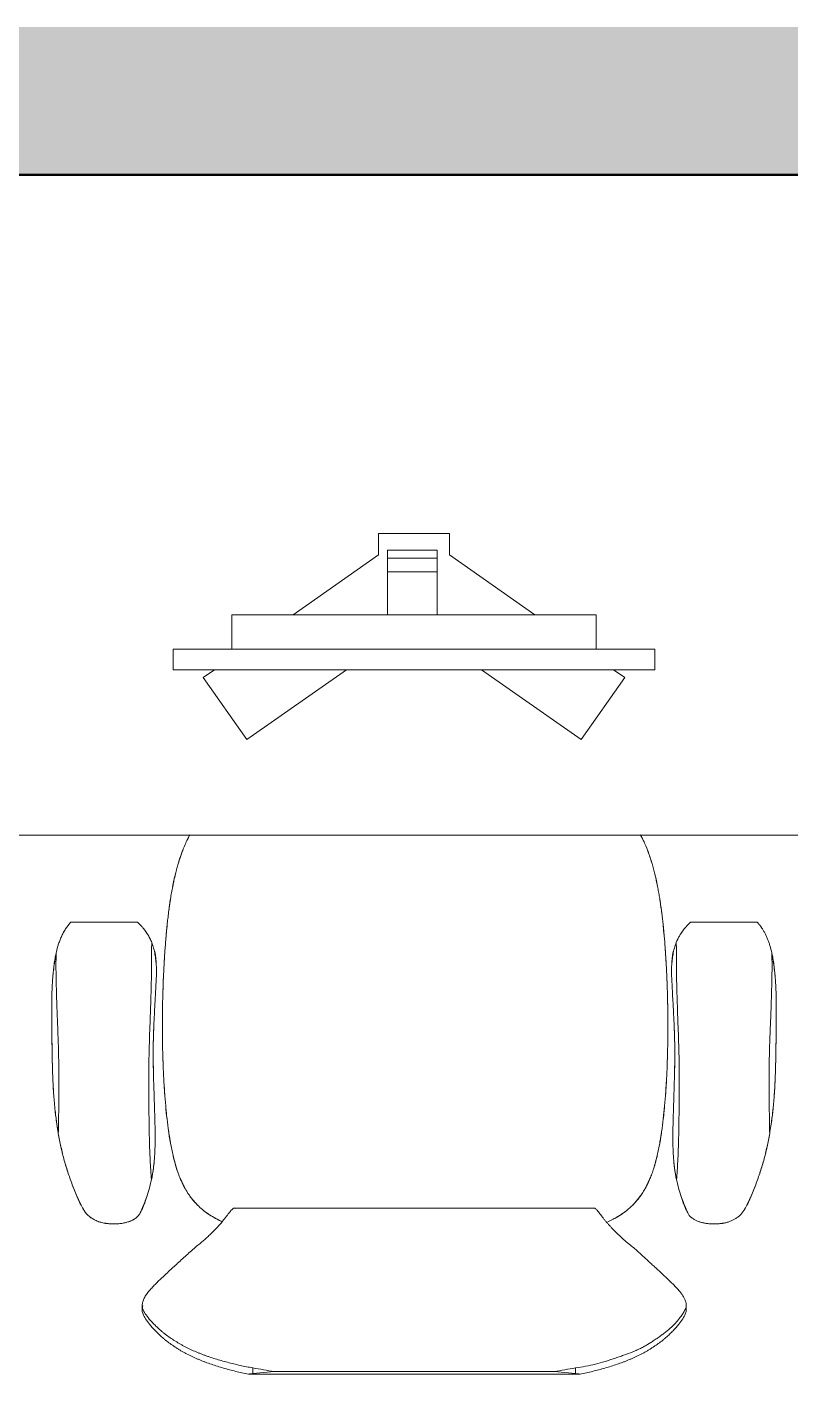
# Model space of a CAD drawing. Header units: inches. Extents: x -956 to 1409, y -1111 to 895.
# Drawn here: x -665.66 to -637.94, y -752.33 to -703.37 of the extents above; entities that cross this region are included whole.
import ezdxf

# ---------------------------------------------------------------- set-up
doc = ezdxf.new("R2010")
doc.units = ezdxf.units.IN
doc.header["$MEASUREMENT"] = 0
for name, color, linetype, lineweight in [('A-WALL-PATT', 111, 'Continuous', 13), ('I-FURN', 30, 'Continuous', 9), ('I-WALL', 2, 'Continuous', 13), ('Q-SPCQ', 91, 'Continuous', 13)]:
    doc.layers.add(name, color=color, linetype=linetype, lineweight=lineweight)

# ---------------------------------------------------------------- blocks, each defined once
blk = doc.blocks.new('HermanMiller_Seating_Aeron_WorkChair - Aeron Work Chair-V85-8TH FLOOR TELECOM UNDERFLOOR ROUTING PLAN')
at = {"layer": 'I-FURN'}
for p, q in [((-6.031, 10.938), (6.018, 10.938)), ((-5.867, 10.714), (-5.867, 10.921)), ((-5.089, 10.849), (5.075, 10.849)), ((5.853, 10.714), (5.853, 10.921)), ((-9.887, 8.599), (-9.887, 8.436)), ((9.873, 8.439), (9.873, 8.599)), ((-6.539, 4.903), (6.526, 4.903)), ((-12.462, -5.491), (-10.051, -5.491)), ((10.049, -5.491), (12.461, -5.491))]:
    blk.add_line(p, q, dxfattribs=at)
at = {"layer": 'I-FURN', "flags": 128}
for points in [[(-5.867, 10.921), (-5.478, 10.884), (-5.089, 10.849)], [(5.075, 10.849), (5.464, 10.884), (5.853, 10.921)]]:
    blk.add_lwpolyline(points, dxfattribs=at)
at = {"layer": 'I-FURN'}
for centre, start_param, end_param in [((-3.014, 20.578), 4.53043, 4.540473), ((3.001, 20.578), 4.884305, 4.894347)]:
    blk.add_ellipse(centre, major_axis=(16.675, 0), ratio=0.587785, start_param=start_param, end_param=end_param, dxfattribs=at)
for points, knots in [([(-9.88, 8.527), (-9.883, 8.547), (-9.888, 8.591), (-9.887, 8.659), (-9.87, 8.73), (-9.839, 8.801), (-9.78, 8.907), (-9.672, 9.069), (-9.509, 9.259), (-9.371, 9.402), (-9.285, 9.486), (-9.219, 9.551), (-9.149, 9.615), (-9.051, 9.699), (-8.919, 9.8), (-8.779, 9.898), (-8.678, 9.965), (-8.619, 10.003), (-8.575, 10.032), (-8.53, 10.061), (-8.469, 10.098), (-8.361, 10.16), (-8.2, 10.244), (-8.034, 10.321), (-7.899, 10.38), (-7.797, 10.425), (-7.694, 10.468), (-7.554, 10.523), (-7.376, 10.585), (-7.158, 10.654), (-6.938, 10.72), (-6.716, 10.783), (-6.416, 10.86), (-6.187, 10.91), (-6.031, 10.938)], [0.5200278, 0.5200278, 0.5200278, 0.5200278, 0.5357143, 0.5535714, 0.5714286, 0.5892857, 0.6071429, 0.6428571, 0.6785714, 0.6964286, 0.7053571, 0.7142857, 0.7232143, 0.7321429, 0.75, 0.7678571, 0.7767857, 0.78125, 0.7857143, 0.7901786, 0.7946429, 0.8035714, 0.8214286, 0.8392857, 0.8482143, 0.8571429, 0.8660714, 0.875, 0.8928571, 0.9107143, 0.9285714, 0.9464286, 0.9642857, 1, 1, 1, 1]), ([(6.018, 10.938), (6.173, 10.91), (6.403, 10.86), (6.703, 10.783), (6.925, 10.72), (7.145, 10.654), (7.362, 10.585), (7.541, 10.523), (7.68, 10.468), (7.783, 10.425), (7.885, 10.38), (8.02, 10.321), (8.187, 10.244), (8.348, 10.16), (8.456, 10.098), (8.517, 10.061), (8.561, 10.032), (8.606, 10.003), (8.664, 9.965), (8.766, 9.898), (8.906, 9.8), (9.037, 9.699), (9.136, 9.615), (9.206, 9.551), (9.272, 9.486), (9.357, 9.402), (9.496, 9.259), (9.659, 9.069), (9.767, 8.907), (9.825, 8.801), (9.857, 8.73), (9.874, 8.659), (9.875, 8.588), (9.866, 8.518), (9.855, 8.473), (9.849, 8.45)], [0, 0, 0, 0, 0.0357143, 0.0535714, 0.0714286, 0.0892857, 0.1071429, 0.125, 0.1339286, 0.1428571, 0.1517857, 0.1607143, 0.1785714, 0.1964286, 0.2053571, 0.2098214, 0.2142857, 0.21875, 0.2232143, 0.2321429, 0.25, 0.2678571, 0.2767857, 0.2857143, 0.2946429, 0.3035714, 0.3214286, 0.3571429, 0.3928571, 0.4107143, 0.4285714, 0.4464286, 0.4642857, 0.4821429, 0.5, 0.5, 0.5, 0.5]), ([(-5.867, 10.714), (-5.99, 10.697), (-6.234, 10.658), (-6.592, 10.579), (-6.883, 10.499), (-7.083, 10.436), (-7.196, 10.399), (-7.28, 10.369), (-7.364, 10.34), (-7.477, 10.301), (-7.673, 10.233), (-7.895, 10.153), (-8.11, 10.062), (-8.265, 9.989), (-8.39, 9.922), (-8.475, 9.872), (-8.522, 9.842), (-8.557, 9.82), (-8.591, 9.797), (-8.637, 9.767), (-8.717, 9.714), (-8.829, 9.64), (-8.959, 9.551), (-9.124, 9.43), (-9.314, 9.276), (-9.502, 9.087), (-9.647, 8.906), (-9.757, 8.755), (-9.822, 8.654), (-9.859, 8.581), (-9.88, 8.528), (-9.892, 8.474), (-9.894, 8.401), (-9.874, 8.31), (-9.836, 8.221), (-9.8, 8.151), (-9.772, 8.1), (-9.742, 8.05), (-9.693, 7.981), (-9.622, 7.895), (-9.525, 7.79), (-9.425, 7.687), (-9.321, 7.583), (-9.169, 7.438), (-9.008, 7.286), (-8.846, 7.134), (-8.721, 7.021), (-8.592, 6.904), (-8.457, 6.78), (-8.316, 6.648), (-8.122, 6.471), (-7.969, 6.338), (-7.863, 6.252)], [0, 0, 0, 0, 0.027778, 0.055556, 0.083333, 0.097222, 0.104167, 0.111111, 0.118056, 0.125, 0.138889, 0.166667, 0.180556, 0.194444, 0.208333, 0.215278, 0.21875, 0.222222, 0.225694, 0.229167, 0.236111, 0.25, 0.263889, 0.277778, 0.305556, 0.333333, 0.361111, 0.388889, 0.416667, 0.430556, 0.444444, 0.458333, 0.472222, 0.5, 0.527778, 0.541667, 0.555556, 0.569444, 0.583333, 0.611111, 0.638889, 0.666667, 0.694444, 0.722222, 0.777778, 0.805556, 0.833333, 0.861111, 0.888889, 0.916667, 0.944444, 1, 1, 1, 1]), ([(7.85, 6.252), (7.912, 6.304), (8.037, 6.412), (8.222, 6.579), (8.409, 6.748), (8.592, 6.914), (8.759, 7.067), (8.919, 7.215), (9.08, 7.366), (9.233, 7.51), (9.348, 7.623), (9.436, 7.711), (9.499, 7.777), (9.559, 7.843), (9.618, 7.91), (9.673, 7.976), (9.72, 8.042), (9.763, 8.107), (9.802, 8.174), (9.834, 8.241), (9.856, 8.308), (9.869, 8.377), (9.875, 8.448), (9.871, 8.52), (9.853, 8.579), (9.831, 8.627), (9.805, 8.676), (9.746, 8.77), (9.627, 8.935), (9.45, 9.124), (9.301, 9.263), (9.221, 9.335), (9.174, 9.376), (9.127, 9.417), (9.065, 9.469), (8.96, 9.55), (8.821, 9.647), (8.673, 9.74), (8.567, 9.804), (8.505, 9.84), (8.459, 9.868), (8.412, 9.895), (8.349, 9.93), (8.236, 9.989), (8.07, 10.067), (7.898, 10.139), (7.759, 10.194), (7.654, 10.236), (7.548, 10.276), (7.405, 10.327), (7.223, 10.385), (7, 10.449), (6.776, 10.51), (6.55, 10.569), (6.244, 10.641), (6.011, 10.687), (5.853, 10.714)], [0, 0, 0, 0, 0.035714, 0.071429, 0.107143, 0.142857, 0.178571, 0.214286, 0.25, 0.285714, 0.321429, 0.339286, 0.357143, 0.375, 0.392857, 0.410714, 0.428571, 0.446429, 0.464286, 0.482143, 0.5, 0.517857, 0.535714, 0.553571, 0.571429, 0.580357, 0.589286, 0.607143, 0.642857, 0.678571, 0.696429, 0.705357, 0.709821, 0.714286, 0.723214, 0.732143, 0.75, 0.767857, 0.776786, 0.78125, 0.785714, 0.790179, 0.794643, 0.803571, 0.821429, 0.839286, 0.848214, 0.857143, 0.866071, 0.875, 0.892857, 0.910714, 0.928571, 0.946429, 0.964286, 1, 1, 1, 1]), ([(-7.863, 6.252), (-7.794, 6.198), (-7.66, 6.087), (-7.504, 5.945), (-7.385, 5.832), (-7.3, 5.749), (-7.218, 5.666), (-7.14, 5.582), (-7.067, 5.5), (-6.998, 5.422), (-6.932, 5.343), (-6.87, 5.263), (-6.811, 5.183), (-6.754, 5.108), (-6.701, 5.041), (-6.654, 4.985), (-6.612, 4.941), (-6.574, 4.911), (-6.542, 4.9), (-6.523, 4.905), (-6.514, 4.909)], [0, 0, 0, 0, 0.0277778, 0.0555556, 0.0694444, 0.0833333, 0.0972222, 0.1111111, 0.125, 0.1388889, 0.1527778, 0.1666667, 0.1805556, 0.1944444, 0.2083333, 0.2222222, 0.2361111, 0.25, 0.2638889, 0.2777778, 0.2777778, 0.2777778, 0.2777778]), ([(6.487, 4.919), (6.492, 4.915), (6.503, 4.907), (6.527, 4.9), (6.561, 4.909), (6.601, 4.943), (6.637, 4.982), (6.666, 5.015), (6.696, 5.052), (6.74, 5.107), (6.798, 5.183), (6.876, 5.283), (6.96, 5.392), (7.051, 5.503), (7.149, 5.609), (7.254, 5.715), (7.363, 5.823), (7.476, 5.935), (7.635, 6.08), (7.762, 6.185), (7.85, 6.252)], [0.7142857, 0.7142857, 0.7142857, 0.7142857, 0.7232143, 0.7321429, 0.75, 0.7678571, 0.7767857, 0.7857143, 0.7946429, 0.8035714, 0.8214286, 0.8392857, 0.8571429, 0.875, 0.8928571, 0.9107143, 0.9285714, 0.9464286, 0.9642857, 1, 1, 1, 1]), ([(-9.929, 5.046), (-9.946, 5.084), (-9.974, 5.135), (-10.019, 5.194), (-10.07, 5.247), (-10.147, 5.304), (-10.249, 5.358), (-10.356, 5.401), (-10.469, 5.433), (-10.567, 5.453), (-10.648, 5.466), (-10.729, 5.475), (-10.834, 5.482), (-10.96, 5.483), (-11.064, 5.477), (-11.136, 5.469), (-11.176, 5.464), (-11.236, 5.455), (-11.304, 5.441), (-11.381, 5.421), (-11.436, 5.404), (-11.491, 5.385), (-11.545, 5.363), (-11.597, 5.338), (-11.664, 5.302), (-11.746, 5.25), (-11.867, 5.151), (-11.942, 5.063), (-11.986, 4.995)], [0, 0, 0, 0, 0.05, 0.075, 0.1, 0.15, 0.2, 0.25, 0.3, 0.35, 0.375, 0.4, 0.45, 0.5, 0.55, 0.575, 0.5875, 0.6, 0.65, 0.675, 0.7, 0.725, 0.75, 0.775, 0.8, 0.85, 0.9, 1, 1, 1, 1]), ([(-8.746, 3.343), (-8.744, 3.349), (-8.722, 3.425), (-8.689, 3.531), (-8.643, 3.658), (-8.608, 3.748), (-8.57, 3.836), (-8.52, 3.952), (-8.453, 4.093), (-8.366, 4.258), (-8.282, 4.388), (-8.21, 4.488), (-8.135, 4.586), (-7.996, 4.751), (-7.767, 4.973), (-7.434, 5.211), (-7.178, 5.343), (-7.042, 5.401)], [-0.1854231, -0.1854231, -0.1854231, -0.1854231, -0.1842105, -0.1710526, -0.1644737, -0.1578947, -0.1513158, -0.1447368, -0.1315789, -0.1184211, -0.1052632, -0.0986842, -0.0921053, -0.0789474, -0.0526316, -0.0263158, 0, 0, 0, 0]), ([(-7.042, 5.401), (-7.237, 5.319), (-7.473, 5.187), (-7.678, 5.032), (-7.728, 4.993)], [-1, -1, -1, -1, -0.9625, -0.95, -0.95, -0.95, -0.95]), ([(6.966, 5.398), (7.094, 5.344), (7.335, 5.22), (7.547, 5.072), (7.645, 4.992)], [0.00049986, 0.00049986, 0.00049986, 0.00049986, 0.025, 0.05, 0.05, 0.05, 0.05]), ([(7.645, 4.993), (7.547, 5.072), (7.336, 5.22), (7.093, 5.344), (6.966, 5.398)], [-0.05, -0.05, -0.05, -0.05, -0.025, -0.00049993, -0.00049993, -0.00049993, -0.00049993]), ([(6.966, 5.398), (7.134, 5.326), (7.446, 5.157), (7.77, 4.897), (7.985, 4.67), (8.105, 4.519), (8.195, 4.394), (8.279, 4.264), (8.371, 4.094), (8.453, 3.916), (8.515, 3.77), (8.576, 3.621), (8.624, 3.476), (8.656, 3.367), (8.663, 3.343)], [-0.9994984, -0.9994984, -0.9994984, -0.9994984, -0.9671053, -0.9342105, -0.9177632, -0.9013158, -0.8930921, -0.8848684, -0.8684211, -0.8519737, -0.84375, -0.8355263, -0.8190789, -0.8145769, -0.8145769, -0.8145769, -0.8145769]), ([(11.986, 4.995), (11.93, 5.081), (11.833, 5.187), (11.695, 5.284), (11.61, 5.332), (11.545, 5.363), (11.478, 5.389), (11.409, 5.413), (11.338, 5.433), (11.278, 5.447), (11.228, 5.455), (11.178, 5.463), (11.089, 5.475), (10.96, 5.484), (10.83, 5.482), (10.725, 5.474), (10.649, 5.466), (10.574, 5.455), (10.475, 5.435), (10.358, 5.402), (10.221, 5.347), (10.118, 5.285), (10.051, 5.226), (9.989, 5.157), (9.951, 5.094), (9.929, 5.046)], [0, 0, 0, 0, 0.125, 0.1875, 0.21875, 0.25, 0.28125, 0.3125, 0.34375, 0.375, 0.390625, 0.40625, 0.4375, 0.5, 0.5625, 0.59375, 0.625, 0.65625, 0.6875, 0.75, 0.8125, 0.875, 0.90625, 0.9375, 1, 1, 1, 1]), ([(10.728, 5.474), (10.749, 5.476), (10.795, 5.479), (10.841, 5.481), (10.866, 5.482)], [0.40272216, 0.40272216, 0.40272216, 0.40272216, 0.42857143, 0.46080474, 0.46080474, 0.46080474, 0.46080474]), ([(11.048, 5.477), (11.075, 5.476), (11.132, 5.471), (11.19, 5.462), (11.22, 5.457)], [0.53751317, 0.53751317, 0.53751317, 0.53751317, 0.57142857, 0.61057107, 0.61057107, 0.61057107, 0.61057107]), ([(11.375, 5.422), (11.376, 5.422), (11.397, 5.416), (11.425, 5.407), (11.451, 5.398), (11.457, 5.396)], [0.67764897, 0.67764897, 0.67764897, 0.67764897, 0.67857143, 0.70535714, 0.71428571, 0.71428571, 0.71428571, 0.71428571]), ([(-11.986, 4.995), (-12.062, 4.873), (-12.169, 4.663), (-12.3, 4.356), (-12.392, 4.116), (-12.48, 3.878), (-12.561, 3.645), (-12.637, 3.412), (-12.706, 3.173), (-12.769, 2.927), (-12.845, 2.6), (-12.893, 2.356), (-12.921, 2.196)], [0, 0, 0, 0, 0.166667, 0.25, 0.333333, 0.416667, 0.5, 0.583333, 0.666667, 0.75, 0.833333, 1, 1, 1, 1]), ([(11.684, 5.289), (11.696, 5.281), (11.72, 5.265), (11.744, 5.25), (11.755, 5.242)], [0.82044222, 0.82044222, 0.82044222, 0.82044222, 0.83928571, 0.85714286, 0.85714286, 0.85714286, 0.85714286]), ([(12.921, 2.196), (12.893, 2.356), (12.845, 2.6), (12.769, 2.927), (12.706, 3.173), (12.637, 3.412), (12.561, 3.645), (12.48, 3.878), (12.392, 4.116), (12.3, 4.356), (12.169, 4.663), (12.062, 4.873), (11.986, 4.995)], [0, 0, 0, 0, 0.166667, 0.25, 0.333333, 0.416667, 0.5, 0.583333, 0.666667, 0.75, 0.833333, 1, 1, 1, 1]), ([(-8.223, 4.471), (-8.189, 4.519), (-8.116, 4.611), (-8.021, 4.72), (-7.959, 4.782), (-7.94, 4.801)], [0.9, 0.9, 0.9, 0.9, 0.9125, 0.925, 0.93064597, 0.93064597, 0.93064597, 0.93064597]), ([(-7.941, 4.801), (-7.96, 4.782), (-8.041, 4.698), (-8.135, 4.589), (-8.206, 4.495), (-8.223, 4.471)], [-0.93061479, -0.93061479, -0.93061479, -0.93061479, -0.925, -0.90625, -0.9, -0.9, -0.9, -0.9]), ([(8.14, 4.471), (8.106, 4.519), (8.033, 4.611), (7.938, 4.72), (7.877, 4.782), (7.857, 4.801)], [-0.1, -0.1, -0.1, -0.1, -0.0875, -0.075, -0.06938521, -0.06938521, -0.06938521, -0.06938521]), ([(7.858, 4.802), (7.877, 4.782), (7.938, 4.72), (8.033, 4.611), (8.106, 4.519), (8.14, 4.471)], [0.06935403, 0.06935403, 0.06935403, 0.06935403, 0.075, 0.0875, 0.1, 0.1, 0.1, 0.1]), ([(-8.395, 4.2), (-8.413, 4.167), (-8.451, 4.095), (-8.505, 3.984), (-8.551, 3.885), (-8.577, 3.824), (-8.586, 3.804)], [-0.87687102, -0.87687102, -0.87687102, -0.87687102, -0.86875, -0.859375, -0.85, -0.84549091, -0.84549091, -0.84549091, -0.84549091]), ([(-8.585, 3.805), (-8.577, 3.825), (-8.556, 3.872), (-8.523, 3.945), (-8.473, 4.05), (-8.43, 4.135), (-8.398, 4.193), (-8.394, 4.201)], [0.84542425, 0.84542425, 0.84542425, 0.84542425, 0.85, 0.85625, 0.8625, 0.875, 0.87698206, 0.87698206, 0.87698206, 0.87698206]), ([(8.311, 4.201), (8.315, 4.193), (8.347, 4.135), (8.391, 4.05), (8.44, 3.945), (8.473, 3.872), (8.494, 3.825), (8.503, 3.805)], [0.12301794, 0.12301794, 0.12301794, 0.12301794, 0.125, 0.1375, 0.14375, 0.15, 0.15457575, 0.15457575, 0.15457575, 0.15457575]), ([(8.503, 3.804), (8.494, 3.824), (8.474, 3.871), (8.441, 3.944), (8.391, 4.049), (8.348, 4.134), (8.316, 4.192), (8.312, 4.199)], [-0.15450909, -0.15450909, -0.15450909, -0.15450909, -0.15, -0.14375, -0.1375, -0.125, -0.12312898, -0.12312898, -0.12312898, -0.12312898]), ([(-9.538, 3.879), (-9.556, 3.651), (-9.587, 3.194), (-9.607, 2.625), (-9.618, 2.178), (-9.623, 1.846), (-9.628, 1.525), (-9.631, 1.204), (-9.635, 0.878), (-9.638, 0.44), (-9.637, -0.123), (-9.627, -0.67), (-9.615, -1.111), (-9.603, -1.442), (-9.591, -1.781), (-9.578, -2.118), (-9.567, -2.453), (-9.558, -2.73), (-9.552, -2.952), (-9.547, -3.12), (-9.543, -3.284), (-9.54, -3.445), (-9.539, -3.607), (-9.539, -3.776), (-9.54, -3.946), (-9.539, -4.169), (-9.535, -4.44), (-9.53, -4.648), (-9.527, -4.75)], [0, 0, 0, 0, 0.076923, 0.153846, 0.192308, 0.230769, 0.269231, 0.307692, 0.346154, 0.384615, 0.461538, 0.538462, 0.576923, 0.615385, 0.653846, 0.692308, 0.730769, 0.769231, 0.788462, 0.807692, 0.826923, 0.846154, 0.865385, 0.884615, 0.903846, 0.923077, 0.961538, 1, 1, 1, 1]), ([(-9.527, -4.75), (-9.501, -4.681), (-9.455, -4.539), (-9.408, -4.323), (-9.382, -4.143), (-9.37, -4.019), (-9.364, -3.948), (-9.36, -3.895), (-9.357, -3.842), (-9.355, -3.77), (-9.354, -3.643), (-9.36, -3.46), (-9.371, -3.281), (-9.378, -3.158), (-9.382, -3.088), (-9.384, -3.036), (-9.386, -2.984), (-9.389, -2.913), (-9.396, -2.788), (-9.406, -2.605), (-9.419, -2.384), (-9.43, -2.165), (-9.441, -1.949), (-9.455, -1.659), (-9.469, -1.298), (-9.475, -0.874), (-9.475, -0.452), (-9.468, -0.097), (-9.46, 0.186), (-9.455, 0.397), (-9.449, 0.603), (-9.442, 0.804), (-9.435, 1.007), (-9.429, 1.216), (-9.422, 1.437), (-9.415, 1.665), (-9.41, 1.857), (-9.407, 2.01), (-9.406, 2.123), (-9.406, 2.235), (-9.405, 2.383), (-9.406, 2.566), (-9.41, 2.784), (-9.42, 3.003), (-9.438, 3.225), (-9.471, 3.518), (-9.507, 3.736), (-9.538, 3.879)], [0, 0, 0, 0, 0.025, 0.05, 0.075, 0.0875, 0.09375, 0.1, 0.10625, 0.1125, 0.125, 0.15, 0.175, 0.1875, 0.19375, 0.2, 0.20625, 0.2125, 0.225, 0.25, 0.275, 0.3, 0.325, 0.35, 0.4, 0.45, 0.5, 0.55, 0.575, 0.6, 0.625, 0.65, 0.675, 0.7, 0.725, 0.75, 0.775, 0.7875, 0.8, 0.8125, 0.825, 0.85, 0.875, 0.9, 0.925, 0.95, 1, 1, 1, 1]), ([(-9.49, 3.631), (-9.481, 3.574), (-9.463, 3.446), (-9.45, 3.318), (-9.443, 3.248)], [0.09251374, 0.09251374, 0.09251374, 0.09251374, 0.11111111, 0.13377241, 0.13377241, 0.13377241, 0.13377241]), ([(-8.699, 3.493), (-8.716, 3.437), (-8.748, 3.333), (-8.784, 3.202), (-8.81, 3.104), (-8.823, 3.052), (-8.829, 3.024), (-8.83, 3.022)], [-0.82356893, -0.82356893, -0.82356893, -0.82356893, -0.8125, -0.803125, -0.7984375, -0.79375, -0.7933289, -0.7933289, -0.7933289, -0.7933289]), ([(-8.829, 3.023), (-8.821, 3.06), (-8.795, 3.163), (-8.751, 3.32), (-8.715, 3.44), (-8.698, 3.495)], [0.79318852, 0.79318852, 0.79318852, 0.79318852, 0.8, 0.8125, 0.82359579, 0.82359579, 0.82359579, 0.82359579]), ([(8.615, 3.495), (8.633, 3.44), (8.668, 3.32), (8.712, 3.163), (8.738, 3.06), (8.747, 3.023)], [0.17640421, 0.17640421, 0.17640421, 0.17640421, 0.1875, 0.2, 0.20681148, 0.20681148, 0.20681148, 0.20681148]), ([(8.747, 3.022), (8.738, 3.058), (8.713, 3.16), (8.669, 3.317), (8.633, 3.437), (8.616, 3.493)], [-0.2066711, -0.2066711, -0.2066711, -0.2066711, -0.2, -0.1875, -0.17643107, -0.17643107, -0.17643107, -0.17643107]), ([(9.538, 3.879), (9.508, 3.736), (9.471, 3.52), (9.439, 3.229), (9.421, 3.01), (9.41, 2.793), (9.406, 2.577), (9.405, 2.396), (9.406, 2.25), (9.406, 2.14), (9.407, 2.029), (9.409, 1.88), (9.414, 1.694), (9.421, 1.47), (9.428, 1.249), (9.434, 1.029), (9.444, 0.738), (9.455, 0.378), (9.467, -0.028), (9.475, -0.436), (9.475, -0.879), (9.469, -1.318), (9.455, -1.67), (9.441, -1.952), (9.431, -2.163), (9.419, -2.379), (9.406, -2.598), (9.396, -2.778), (9.39, -2.903), (9.387, -2.973), (9.384, -3.025), (9.382, -3.077), (9.378, -3.147), (9.371, -3.271), (9.36, -3.452), (9.354, -3.636), (9.355, -3.765), (9.357, -3.837), (9.36, -3.89), (9.364, -3.944), (9.369, -4.015), (9.382, -4.14), (9.408, -4.321), (9.455, -4.538), (9.501, -4.68), (9.527, -4.75)], [0, 0, 0, 0, 0.05, 0.075, 0.1, 0.125, 0.15, 0.175, 0.1875, 0.2, 0.2125, 0.225, 0.25, 0.275, 0.3, 0.325, 0.35, 0.4, 0.45, 0.5, 0.55, 0.6, 0.65, 0.675, 0.7, 0.725, 0.75, 0.775, 0.7875, 0.79375, 0.8, 0.80625, 0.8125, 0.825, 0.85, 0.875, 0.8875, 0.89375, 0.9, 0.90625, 0.9125, 0.925, 0.95, 0.975, 1, 1, 1, 1]), ([(9.444, 3.252), (9.45, 3.321), (9.463, 3.447), (9.482, 3.573), (9.49, 3.63)], [0.86669734, 0.86669734, 0.86669734, 0.86669734, 0.88888889, 0.90733068, 0.90733068, 0.90733068, 0.90733068]), ([(9.527, -4.75), (9.53, -4.64), (9.533, -4.47), (9.537, -4.236), (9.539, -4.058), (9.54, -3.875), (9.54, -3.689), (9.541, -3.507), (9.542, -3.333), (9.546, -3.162), (9.551, -2.984), (9.556, -2.801), (9.561, -2.62), (9.567, -2.441), (9.576, -2.199), (9.591, -1.776), (9.609, -1.302), (9.623, -0.818), (9.631, -0.455), (9.636, -0.106), (9.638, 0.244), (9.637, 0.592), (9.634, 0.943), (9.631, 1.318), (9.625, 1.697), (9.62, 2.072), (9.611, 2.447), (9.601, 2.804), (9.586, 3.158), (9.565, 3.519), (9.548, 3.759), (9.538, 3.879)], [0, 0, 0, 0, 0.041667, 0.0625, 0.083333, 0.104167, 0.125, 0.145833, 0.166667, 0.1875, 0.208333, 0.229167, 0.25, 0.270833, 0.291667, 0.333333, 0.416667, 0.458333, 0.5, 0.541667, 0.583333, 0.625, 0.666667, 0.708333, 0.75, 0.791667, 0.833333, 0.875, 0.916667, 0.958333, 1, 1, 1, 1]), ([(-8.746, 3.343), (-8.763, 3.281), (-8.799, 3.146), (-8.85, 2.936), (-8.898, 2.714), (-8.954, 2.407), (-9.014, 2.012), (-9.071, 1.547), (-9.131, 0.918), (-9.175, 0.24), (-9.199, -0.314), (-9.208, -0.629), (-9.216, -0.949), (-9.222, -1.358), (-9.224, -1.851), (-9.219, -2.344), (-9.209, -2.836), (-9.196, -3.234), (-9.183, -3.551), (-9.171, -3.792), (-9.158, -4.038), (-9.143, -4.283), (-9.126, -4.528), (-9.102, -4.836), (-9.071, -5.197), (-9.027, -5.612), (-8.974, -6.034), (-8.924, -6.377), (-8.877, -6.641), (-8.825, -6.903), (-8.769, -7.17), (-8.712, -7.397), (-8.676, -7.523), (-8.638, -7.647), (-8.589, -7.803), (-8.505, -8.052), (-8.421, -8.269), (-8.336, -8.446), (-8.286, -8.546), (-8.249, -8.617), (-8.227, -8.657)], [0.1856373, 0.1856373, 0.1856373, 0.1856373, 0.1973684, 0.2105263, 0.2236842, 0.2368421, 0.2631579, 0.2894737, 0.3157895, 0.3684211, 0.3947368, 0.4078947, 0.4210526, 0.4473684, 0.4736842, 0.5, 0.5263158, 0.5526316, 0.5657895, 0.5789474, 0.5921053, 0.6052632, 0.6184211, 0.6315789, 0.6546053, 0.6776316, 0.7006579, 0.7236842, 0.7351974, 0.7467105, 0.7697368, 0.78125, 0.7870066, 0.7927632, 0.8042763, 0.8157895, 0.8388158, 0.8445724, 0.8503289, 0.8584687, 0.8584687, 0.8584687, 0.8584687]), ([(8.144, -8.657), (8.153, -8.641), (8.197, -8.559), (8.273, -8.409), (8.364, -8.202), (8.444, -7.99), (8.515, -7.776), (8.571, -7.599), (8.612, -7.456), (8.651, -7.309), (8.696, -7.122), (8.744, -6.894), (8.788, -6.669), (8.829, -6.444), (8.878, -6.133), (8.92, -5.812), (8.957, -5.494), (8.981, -5.256), (9.004, -5.017), (9.024, -4.774), (9.043, -4.528), (9.06, -4.283), (9.075, -4.038), (9.088, -3.792), (9.1, -3.551), (9.113, -3.234), (9.126, -2.836), (9.137, -2.344), (9.141, -1.851), (9.14, -1.358), (9.132, -0.867), (9.119, -0.393), (9.099, 0.081), (9.07, 0.579), (9.033, 1.075), (8.988, 1.547), (8.931, 2.012), (8.871, 2.407), (8.815, 2.714), (8.767, 2.936), (8.716, 3.146), (8.681, 3.281), (8.663, 3.343)], [0.1415313, 0.1415313, 0.1415313, 0.1415313, 0.1447368, 0.1578947, 0.1710526, 0.1842105, 0.1973684, 0.2105263, 0.2171053, 0.2236842, 0.2368421, 0.25, 0.2631579, 0.2763158, 0.2894737, 0.3157895, 0.3289474, 0.3421053, 0.3552632, 0.3684211, 0.3815789, 0.3947368, 0.4078947, 0.4210526, 0.4342105, 0.4473684, 0.4736842, 0.5, 0.5263158, 0.5526316, 0.5789474, 0.6052632, 0.6315789, 0.6578947, 0.6842105, 0.7105263, 0.7368421, 0.7631579, 0.7763158, 0.7894737, 0.8026316, 0.8143627, 0.8143627, 0.8143627, 0.8143627]), ([(-12.911, 2.255), (-12.906, 2.279), (-12.874, 2.456), (-12.827, 2.681), (-12.781, 2.881), (-12.769, 2.93)], [0.79200741, 0.79200741, 0.79200741, 0.79200741, 0.8, 0.85, 0.8663957, 0.8663957, 0.8663957, 0.8663957]), ([(-9.407, 2.582), (-9.406, 2.522), (-9.404, 2.416), (-9.403, 2.292), (-9.403, 2.228), (-9.403, 2.213)], [0.20393419, 0.20393419, 0.20393419, 0.20393419, 0.22222222, 0.23611111, 0.24061202, 0.24061202, 0.24061202, 0.24061202]), ([(-8.916, 2.614), (-8.929, 2.538), (-8.958, 2.374), (-8.984, 2.209), (-8.997, 2.121)], [-0.76921385, -0.76921385, -0.76921385, -0.76921385, -0.75625, -0.74136041, -0.74136041, -0.74136041, -0.74136041]), ([(-8.996, 2.123), (-8.989, 2.175), (-8.97, 2.301), (-8.942, 2.466), (-8.922, 2.578), (-8.915, 2.616)], [0.74119548, 0.74119548, 0.74119548, 0.74119548, 0.75, 0.7625, 0.76908906, 0.76908906, 0.76908906, 0.76908906]), ([(8.832, 2.616), (8.839, 2.578), (8.859, 2.466), (8.887, 2.301), (8.906, 2.175), (8.914, 2.123)], [0.23091094, 0.23091094, 0.23091094, 0.23091094, 0.2375, 0.25, 0.25880452, 0.25880452, 0.25880452, 0.25880452]), ([(8.914, 2.121), (8.906, 2.172), (8.881, 2.337), (8.853, 2.502), (8.833, 2.614)], [-0.25863959, -0.25863959, -0.25863959, -0.25863959, -0.25, -0.23078615, -0.23078615, -0.23078615, -0.23078615]), ([(9.403, 2.225), (9.403, 2.236), (9.403, 2.296), (9.403, 2.401), (9.406, 2.506), (9.407, 2.565), (9.407, 2.578)], [0.76058379, 0.76058379, 0.76058379, 0.76058379, 0.76388889, 0.77777778, 0.79166667, 0.79575676, 0.79575676, 0.79575676, 0.79575676]), ([(12.768, 2.93), (12.78, 2.881), (12.828, 2.681), (12.874, 2.456), (12.906, 2.279), (12.911, 2.255)], [0.13359918, 0.13359918, 0.13359918, 0.13359918, 0.15, 0.2, 0.20798761, 0.20798761, 0.20798761, 0.20798761]), ([(-12.921, 2.196), (-12.953, 2.017), (-13.007, 1.655), (-13.066, 1.103), (-13.105, 0.556), (-13.131, 0.008), (-13.144, -0.541), (-13.15, -0.997), (-13.155, -1.371), (-13.159, -1.655), (-13.161, -1.936), (-13.16, -2.208), (-13.159, -2.48), (-13.157, -2.755), (-13.152, -3.023), (-13.139, -3.274), (-13.118, -3.519), (-13.09, -3.784), (-13.052, -4.065), (-13.019, -4.265), (-13.001, -4.368)], [0, 0, 0, 0, 0.083333, 0.166667, 0.25, 0.333333, 0.416667, 0.5, 0.541667, 0.583333, 0.625, 0.666667, 0.708333, 0.75, 0.791667, 0.833333, 0.875, 0.916667, 0.958333, 1, 1, 1, 1]), ([(-13.001, -4.368), (-13.003, -4.259), (-13.007, -4.042), (-13.007, -3.714), (-13.002, -3.381), (-12.994, -3.116), (-12.988, -2.903), (-12.984, -2.738), (-12.978, -2.573), (-12.971, -2.354), (-12.961, -2.078), (-12.948, -1.747), (-12.935, -1.416), (-12.923, -1.086), (-12.914, -0.777), (-12.906, -0.47), (-12.902, -0.156), (-12.899, 0.161), (-12.899, 0.491), (-12.901, 0.772), (-12.903, 1.006), (-12.905, 1.187), (-12.908, 1.368), (-12.911, 1.602), (-12.915, 1.881), (-12.919, 2.093), (-12.921, 2.196)], [0, 0, 0, 0, 0.05, 0.1, 0.15, 0.2, 0.225, 0.25, 0.275, 0.3, 0.35, 0.4, 0.45, 0.5, 0.55, 0.6, 0.65, 0.7, 0.75, 0.8, 0.825, 0.85, 0.875, 0.9, 0.95, 1, 1, 1, 1]), ([(12.921, 2.196), (12.917, 1.985), (12.912, 1.674), (12.906, 1.282), (12.903, 0.992), (12.9, 0.701), (12.899, 0.313), (12.901, -0.186), (12.913, -0.784), (12.933, -1.38), (12.953, -1.874), (12.968, -2.275), (12.978, -2.55), (12.986, -2.803), (12.992, -3.035), (12.998, -3.25), (13.003, -3.471), (13.006, -3.7), (13.007, -4), (13.004, -4.222), (13.001, -4.368)], [0, 0, 0, 0, 0.090909, 0.136364, 0.181818, 0.227273, 0.272727, 0.363636, 0.454545, 0.545455, 0.636364, 0.681818, 0.727273, 0.761364, 0.795455, 0.829545, 0.863636, 0.897727, 0.931818, 1, 1, 1, 1]), ([(13.001, -4.368), (13.019, -4.267), (13.052, -4.071), (13.09, -3.791), (13.118, -3.525), (13.139, -3.278), (13.152, -3.022), (13.157, -2.744), (13.159, -2.46), (13.16, -2.183), (13.161, -1.912), (13.158, -1.542), (13.151, -1.079), (13.145, -0.567), (13.133, -0.055), (13.107, 0.511), (13.068, 1.086), (13.008, 1.647), (12.953, 2.016), (12.921, 2.196)], [0, 0, 0, 0, 0.041667, 0.083333, 0.125, 0.166667, 0.208333, 0.25, 0.291667, 0.333333, 0.375, 0.416667, 0.5, 0.583333, 0.666667, 0.75, 0.833333, 0.916667, 1, 1, 1, 1]), ([(12.926, 2.171), (12.943, 2.071), (12.983, 1.818), (13.023, 1.498), (13.046, 1.276), (13.052, 1.21)], [0.2172377, 0.2172377, 0.2172377, 0.2172377, 0.25, 0.3, 0.3211001, 0.3211001, 0.3211001, 0.3211001]), ([(-13.051, 1.225), (-13.045, 1.286), (-13.023, 1.503), (-12.992, 1.74), (-12.966, 1.916), (-12.963, 1.938)], [0.68045954, 0.68045954, 0.68045954, 0.68045954, 0.7, 0.75, 0.75739479, 0.75739479, 0.75739479, 0.75739479]), ([(-9.053, 1.687), (-9.065, 1.584), (-9.082, 1.424), (-9.097, 1.263), (-9.103, 1.206)], [-0.71710546, -0.71710546, -0.71710546, -0.71710546, -0.7, -0.69074277, -0.69074277, -0.69074277, -0.69074277]), ([(-9.102, 1.208), (-9.097, 1.266), (-9.082, 1.427), (-9.065, 1.587), (-9.053, 1.689)], [0.69059509, 0.69059509, 0.69059509, 0.69059509, 0.7, 0.71693116, 0.71693116, 0.71693116, 0.71693116]), ([(8.97, 1.689), (8.982, 1.587), (8.999, 1.427), (9.014, 1.266), (9.019, 1.208)], [0.28306884, 0.28306884, 0.28306884, 0.28306884, 0.3, 0.30940491, 0.30940491, 0.30940491, 0.30940491]), ([(9.02, 1.206), (9.014, 1.263), (8.999, 1.424), (8.982, 1.584), (8.97, 1.687)], [-0.30925723, -0.30925723, -0.30925723, -0.30925723, -0.3, -0.28289454, -0.28289454, -0.28289454, -0.28289454]), ([(-13.122, 0.171), (-13.118, 0.269), (-13.108, 0.483), (-13.094, 0.7), (-13.085, 0.817)], [0.56824099, 0.56824099, 0.56824099, 0.56824099, 0.6, 0.63725387, 0.63725387, 0.63725387, 0.63725387]), ([(-9.172, 0.247), (-9.168, 0.317), (-9.158, 0.49), (-9.146, 0.664), (-9.139, 0.767)], [0.6386503, 0.6386503, 0.6386503, 0.6386503, 0.65, 0.66678178, 0.66678178, 0.66678178, 0.66678178]), ([(-9.139, 0.766), (-9.147, 0.661), (-9.158, 0.487), (-9.168, 0.314), (-9.172, 0.245)], [-0.6669455, -0.6669455, -0.6669455, -0.6669455, -0.65, -0.6388126, -0.6388126, -0.6388126, -0.6388126]), ([(9.056, 0.767), (9.063, 0.664), (9.075, 0.49), (9.085, 0.317), (9.089, 0.247)], [0.33321822, 0.33321822, 0.33321822, 0.33321822, 0.35, 0.3613497, 0.3613497, 0.3613497, 0.3613497]), ([(9.089, 0.245), (9.085, 0.314), (9.075, 0.487), (9.063, 0.661), (9.056, 0.765)], [-0.3611874, -0.3611874, -0.3611874, -0.3611874, -0.35, -0.3330545, -0.3330545, -0.3330545, -0.3330545]), ([(13.086, 0.812), (13.094, 0.697), (13.109, 0.466), (13.12, 0.239), (13.124, 0.126)], [0.36331572, 0.36331572, 0.36331572, 0.36331572, 0.4, 0.436589, 0.436589, 0.436589, 0.436589]), ([(-9.462, 0.114), (-9.463, 0.065), (-9.466, -0.076), (-9.471, -0.311), (-9.474, -0.52), (-9.475, -0.636), (-9.475, -0.661)], [0.45706191, 0.45706191, 0.45706191, 0.45706191, 0.47222222, 0.5, 0.52777778, 0.53525144, 0.53525144, 0.53525144, 0.53525144]), ([(9.475, -0.662), (9.475, -0.546), (9.472, -0.336), (9.466, -0.072), (9.463, 0.073), (9.462, 0.126)], [0.46461002, 0.46461002, 0.46461002, 0.46461002, 0.5, 0.52777778, 0.54415199, 0.54415199, 0.54415199, 0.54415199]), ([(-13.151, -1.09), (-13.151, -1.038), (-13.149, -0.829), (-13.144, -0.546), (-13.138, -0.315), (-13.136, -0.241)], [0.43330374, 0.43330374, 0.43330374, 0.43330374, 0.45, 0.5, 0.52389286, 0.52389286, 0.52389286, 0.52389286]), ([(-9.209, -0.679), (-9.207, -0.607), (-9.202, -0.445), (-9.197, -0.283), (-9.193, -0.192)], [0.58829582, 0.58829582, 0.58829582, 0.58829582, 0.6, 0.61472524, 0.61472524, 0.61472524, 0.61472524]), ([(-9.193, -0.195), (-9.197, -0.286), (-9.203, -0.448), (-9.207, -0.611), (-9.209, -0.682)], [-0.61486526, -0.61486526, -0.61486526, -0.61486526, -0.6, -0.58844334, -0.58844334, -0.58844334, -0.58844334]), ([(9.11, -0.192), (9.114, -0.283), (9.12, -0.445), (9.124, -0.607), (9.126, -0.679)], [0.38527476, 0.38527476, 0.38527476, 0.38527476, 0.4, 0.41170418, 0.41170418, 0.41170418, 0.41170418]), ([(9.126, -0.682), (9.125, -0.611), (9.12, -0.448), (9.114, -0.286), (9.11, -0.195)], [-0.41155666, -0.41155666, -0.41155666, -0.41155666, -0.4, -0.38513474, -0.38513474, -0.38513474, -0.38513474]), ([(13.137, -0.279), (13.139, -0.341), (13.142, -0.481), (13.147, -0.699), (13.149, -0.906), (13.151, -1.035), (13.151, -1.085)], [0.4802076, 0.4802076, 0.4802076, 0.4802076, 0.5, 0.525, 0.55, 0.56618384, 0.56618384, 0.56618384, 0.56618384]), ([(-9.472, -1.057), (-9.472, -1.079), (-9.47, -1.189), (-9.464, -1.384), (-9.457, -1.585), (-9.452, -1.702), (-9.451, -1.731)], [0.57619998, 0.57619998, 0.57619998, 0.57619998, 0.58333333, 0.61111111, 0.63888889, 0.64837657, 0.64837657, 0.64837657, 0.64837657]), ([(-9.223, -1.633), (-9.223, -1.551), (-9.222, -1.391), (-9.22, -1.233), (-9.219, -1.155)], [0.53696938, 0.53696938, 0.53696938, 0.53696938, 0.55, 0.56255654, 0.56255654, 0.56255654, 0.56255654]), ([(-9.219, -1.155), (-9.22, -1.235), (-9.222, -1.394), (-9.223, -1.554), (-9.223, -1.635)], [-0.56282994, -0.56282994, -0.56282994, -0.56282994, -0.55, -0.53710206, -0.53710206, -0.53710206, -0.53710206]), ([(9.136, -1.155), (9.137, -1.233), (9.139, -1.391), (9.14, -1.551), (9.14, -1.633)], [0.43744346, 0.43744346, 0.43744346, 0.43744346, 0.45, 0.46303062, 0.46303062, 0.46303062, 0.46303062]), ([(9.14, -1.635), (9.14, -1.554), (9.139, -1.394), (9.137, -1.235), (9.136, -1.155)], [-0.46289794, -0.46289794, -0.46289794, -0.46289794, -0.45, -0.43717006, -0.43717006, -0.43717006, -0.43717006]), ([(9.451, -1.739), (9.452, -1.706), (9.457, -1.588), (9.465, -1.366), (9.47, -1.175), (9.472, -1.069)], [0.35086053, 0.35086053, 0.35086053, 0.35086053, 0.36111111, 0.38888889, 0.42246276, 0.42246276, 0.42246276, 0.42246276]), ([(-13.156, -2.751), (-13.156, -2.697), (-13.158, -2.56), (-13.16, -2.378), (-13.161, -2.253), (-13.161, -2.207)], [0.25835943, 0.25835943, 0.25835943, 0.25835943, 0.275, 0.3, 0.3145715, 0.3145715, 0.3145715, 0.3145715]), ([(-9.214, -2.595), (-9.216, -2.506), (-9.219, -2.336), (-9.221, -2.164), (-9.222, -2.082)], [0.48569268, 0.48569268, 0.48569268, 0.48569268, 0.5, 0.5130789, 0.5130789, 0.5130789, 0.5130789]), ([(-9.222, -2.084), (-9.221, -2.167), (-9.219, -2.338), (-9.216, -2.509), (-9.214, -2.597)], [-0.51322238, -0.51322238, -0.51322238, -0.51322238, -0.5, -0.48582772, -0.48582772, -0.48582772, -0.48582772]), ([(9.139, -2.082), (9.138, -2.164), (9.136, -2.336), (9.133, -2.506), (9.131, -2.595)], [0.4869211, 0.4869211, 0.4869211, 0.4869211, 0.5, 0.51430732, 0.51430732, 0.51430732, 0.51430732]), ([(9.131, -2.597), (9.133, -2.509), (9.136, -2.338), (9.138, -2.167), (9.139, -2.084)], [-0.51417228, -0.51417228, -0.51417228, -0.51417228, -0.5, -0.48677762, -0.48677762, -0.48677762, -0.48677762]), ([(13.161, -2.183), (13.161, -2.237), (13.16, -2.37), (13.158, -2.556), (13.157, -2.69), (13.156, -2.741)], [0.68289494, 0.68289494, 0.68289494, 0.68289494, 0.7, 0.725, 0.74056109, 0.74056109, 0.74056109, 0.74056109]), ([(-13.022, -4.271), (-13.029, -4.236), (-13.048, -4.128), (-13.076, -3.941), (-13.102, -3.716), (-13.119, -3.538), (-13.13, -3.398), (-13.135, -3.329), (-13.137, -3.294)], [0.0878381, 0.0878381, 0.0878381, 0.0878381, 0.1, 0.125, 0.15, 0.175, 0.1875, 0.2, 0.2, 0.2, 0.2]), ([(-9.184, -3.532), (-9.188, -3.441), (-9.194, -3.277), (-9.2, -3.112), (-9.202, -3.039)], [0.43512123, 0.43512123, 0.43512123, 0.43512123, 0.45, 0.4618097, 0.4618097, 0.4618097, 0.4618097]), ([(-9.202, -3.041), (-9.2, -3.115), (-9.194, -3.28), (-9.187, -3.444), (-9.183, -3.534)], [-0.4619386, -0.4619386, -0.4619386, -0.4619386, -0.45, -0.43523915, -0.43523915, -0.43523915, -0.43523915]), ([(9.119, -3.039), (9.117, -3.112), (9.111, -3.277), (9.105, -3.441), (9.101, -3.532)], [0.5381903, 0.5381903, 0.5381903, 0.5381903, 0.55, 0.56487877, 0.56487877, 0.56487877, 0.56487877]), ([(9.101, -3.534), (9.105, -3.444), (9.111, -3.28), (9.117, -3.115), (9.119, -3.041)], [-0.56476085, -0.56476085, -0.56476085, -0.56476085, -0.55, -0.5380614, -0.5380614, -0.5380614, -0.5380614]), ([(13.137, -3.294), (13.135, -3.329), (13.13, -3.398), (13.119, -3.538), (13.102, -3.716), (13.076, -3.941), (13.049, -4.129), (13.029, -4.236), (13.022, -4.271)], [0.8, 0.8, 0.8, 0.8, 0.8125, 0.825, 0.85, 0.875, 0.9, 0.9121483, 0.9121483, 0.9121483, 0.9121483]), ([(-13.001, -4.368), (-12.979, -4.462), (-12.944, -4.597), (-12.891, -4.758), (-12.848, -4.874), (-12.805, -4.973), (-12.768, -5.047), (-12.741, -5.101), (-12.714, -5.151), (-12.685, -5.199), (-12.656, -5.244), (-12.633, -5.279), (-12.615, -5.306), (-12.595, -5.332), (-12.572, -5.363), (-12.549, -5.39), (-12.533, -5.41), (-12.522, -5.424), (-12.512, -5.437), (-12.498, -5.453), (-12.483, -5.469), (-12.469, -5.483), (-12.462, -5.49), (-12.461, -5.491), (-12.462, -5.491)], [0, 0, 0, 0, 0.1, 0.15, 0.2, 0.25, 0.275, 0.3, 0.325, 0.35, 0.375, 0.4, 0.4125, 0.425, 0.45, 0.475, 0.4875, 0.5, 0.5125, 0.525, 0.55, 0.575, 0.6, 0.6178405, 0.6178405, 0.6178405, 0.6178405]), ([(-9.363, -3.944), (-9.364, -3.972), (-9.366, -4.011), (-9.37, -4.058), (-9.373, -4.099), (-9.379, -4.17), (-9.391, -4.271), (-9.404, -4.361), (-9.413, -4.41), (-9.415, -4.42)], [0.87975748, 0.87975748, 0.87975748, 0.87975748, 0.88888889, 0.89236111, 0.89583333, 0.90277778, 0.91666667, 0.93055556, 0.93445074, 0.93445074, 0.93445074, 0.93445074]), ([(-9.129, -4.484), (-9.131, -4.458), (-9.138, -4.356), (-9.149, -4.183), (-9.158, -4.036), (-9.162, -3.966)], [0.38322576, 0.38322576, 0.38322576, 0.38322576, 0.3875, 0.4, 0.41139347, 0.41139347, 0.41139347, 0.41139347]), ([(-9.162, -3.969), (-9.158, -4.039), (-9.149, -4.186), (-9.138, -4.359), (-9.131, -4.461), (-9.129, -4.486)], [-0.41152724, -0.41152724, -0.41152724, -0.41152724, -0.4, -0.3875, -0.38334631, -0.38334631, -0.38334631, -0.38334631]), ([(9.079, -3.966), (9.075, -4.036), (9.066, -4.183), (9.055, -4.356), (9.048, -4.458), (9.046, -4.484)], [0.58860653, 0.58860653, 0.58860653, 0.58860653, 0.6, 0.6125, 0.61677424, 0.61677424, 0.61677424, 0.61677424]), ([(9.046, -4.486), (9.048, -4.461), (9.055, -4.359), (9.066, -4.186), (9.075, -4.039), (9.079, -3.968)], [-0.61665369, -0.61665369, -0.61665369, -0.61665369, -0.6125, -0.6, -0.58847276, -0.58847276, -0.58847276, -0.58847276]), ([(9.416, -4.426), (9.413, -4.414), (9.404, -4.363), (9.391, -4.271), (9.379, -4.17), (9.372, -4.089), (9.367, -4.027), (9.364, -3.978), (9.363, -3.949), (9.363, -3.941)], [0.0648224, 0.0648224, 0.0648224, 0.0648224, 0.06944444, 0.08333333, 0.09722222, 0.10416667, 0.11111111, 0.11805556, 0.12056009, 0.12056009, 0.12056009, 0.12056009]), ([(12.461, -5.491), (12.46, -5.492), (12.463, -5.49), (12.477, -5.477), (12.494, -5.459), (12.508, -5.442), (12.516, -5.432), (12.522, -5.424), (12.529, -5.415), (12.538, -5.403), (12.556, -5.38), (12.585, -5.344), (12.616, -5.304), (12.641, -5.269), (12.658, -5.242), (12.675, -5.213), (12.699, -5.174), (12.728, -5.124), (12.763, -5.06), (12.796, -4.992), (12.827, -4.922), (12.866, -4.826), (12.93, -4.649), (12.975, -4.482), (13.001, -4.368)], [0.375, 0.375, 0.375, 0.375, 0.40625, 0.4375, 0.46875, 0.484375, 0.4921875, 0.5, 0.5078125, 0.515625, 0.53125, 0.5625, 0.59375, 0.609375, 0.625, 0.640625, 0.65625, 0.6875, 0.71875, 0.75, 0.78125, 0.8125, 0.875, 1, 1, 1, 1]), ([(-10.049, -5.488), (-10.051, -5.49), (-10.052, -5.492), (-10.046, -5.488), (-10.037, -5.479), (-10.027, -5.469), (-10.019, -5.46), (-10.009, -5.45), (-9.994, -5.435), (-9.971, -5.413), (-9.946, -5.388), (-9.925, -5.366), (-9.909, -5.349), (-9.894, -5.331), (-9.872, -5.306), (-9.843, -5.272), (-9.813, -5.237), (-9.79, -5.207), (-9.773, -5.184), (-9.756, -5.161), (-9.734, -5.129), (-9.706, -5.088), (-9.672, -5.037), (-9.63, -4.966), (-9.581, -4.871), (-9.545, -4.791), (-9.527, -4.75)], [0.4444444, 0.4444444, 0.4444444, 0.4444444, 0.4722222, 0.5, 0.5277778, 0.5416667, 0.5555556, 0.5694444, 0.5833333, 0.6111111, 0.6388889, 0.6527778, 0.6666667, 0.6805556, 0.6944444, 0.7222222, 0.75, 0.7638889, 0.7777778, 0.7916667, 0.8055556, 0.8333333, 0.8611111, 0.8888889, 0.9444444, 1, 1, 1, 1]), ([(9.527, -4.75), (9.547, -4.796), (9.578, -4.863), (9.622, -4.948), (9.656, -5.01), (9.693, -5.069), (9.731, -5.125), (9.763, -5.17), (9.789, -5.205), (9.808, -5.23), (9.827, -5.254), (9.853, -5.285), (9.886, -5.322), (9.917, -5.356), (9.937, -5.377), (9.948, -5.389), (9.956, -5.398), (9.963, -5.406), (9.973, -5.417), (9.991, -5.435), (10.014, -5.457), (10.036, -5.476), (10.049, -5.488), (10.05, -5.491), (10.049, -5.491)], [0, 0, 0, 0, 0.0625, 0.09375, 0.125, 0.15625, 0.1875, 0.21875, 0.234375, 0.25, 0.265625, 0.28125, 0.3125, 0.34375, 0.359375, 0.3671875, 0.375, 0.3828125, 0.390625, 0.40625, 0.4375, 0.46875, 0.5, 0.5309446, 0.5309446, 0.5309446, 0.5309446]), ([(9.618, -4.941), (9.615, -4.935), (9.6, -4.909), (9.586, -4.881), (9.576, -4.859)], [0.95938911, 0.95938911, 0.95938911, 0.95938911, 0.96875, 1, 1, 1, 1]), ([(-9.671, -5.034), (-9.675, -5.04), (-9.684, -5.054), (-9.699, -5.078), (-9.715, -5.103), (-9.729, -5.122), (-9.736, -5.133), (-9.738, -5.135)], [0.08772823, 0.08772823, 0.08772823, 0.08772823, 0.09722222, 0.11111111, 0.125, 0.13888889, 0.14305126, 0.14305126, 0.14305126, 0.14305126]), ([(-9.048, -5.409), (-9.059, -5.304), (-9.075, -5.139), (-9.09, -4.973), (-9.095, -4.913)], [0.33299353, 0.33299353, 0.33299353, 0.33299353, 0.35, 0.35977102, 0.35977102, 0.35977102, 0.35977102]), ([(-9.095, -4.915), (-9.09, -4.976), (-9.075, -5.141), (-9.059, -5.307), (-9.048, -5.411)], [-0.35989135, -0.35989135, -0.35989135, -0.35989135, -0.35, -0.33309069, -0.33309069, -0.33309069, -0.33309069]), ([(9.012, -4.913), (9.007, -4.973), (8.992, -5.139), (8.976, -5.304), (8.965, -5.409)], [0.64022898, 0.64022898, 0.64022898, 0.64022898, 0.65, 0.66700647, 0.66700647, 0.66700647, 0.66700647]), ([(8.965, -5.411), (8.976, -5.307), (8.992, -5.141), (9.007, -4.976), (9.012, -4.915)], [-0.66690931, -0.66690931, -0.66690931, -0.66690931, -0.65, -0.64010865, -0.64010865, -0.64010865, -0.64010865]), ([(9.764, -5.172), (9.76, -5.167), (9.749, -5.153), (9.733, -5.129), (9.714, -5.1), (9.699, -5.076), (9.69, -5.062), (9.687, -5.058)], [0.83488069, 0.83488069, 0.83488069, 0.83488069, 0.84375, 0.859375, 0.875, 0.890625, 0.89792804, 0.89792804, 0.89792804, 0.89792804]), ([(9.927, -5.37), (9.922, -5.364), (9.91, -5.352), (9.894, -5.335), (9.882, -5.319), (9.875, -5.311), (9.872, -5.307)], [0.70539738, 0.70539738, 0.70539738, 0.70539738, 0.71875, 0.734375, 0.7421875, 0.75, 0.75, 0.75, 0.75]), ([(12.586, -5.342), (12.581, -5.348), (12.57, -5.361), (12.558, -5.378), (12.547, -5.392), (12.543, -5.399), (12.54, -5.402)], [0.20693773, 0.20693773, 0.20693773, 0.20693773, 0.21875, 0.234375, 0.2421875, 0.25, 0.25, 0.25, 0.25]), ([(12.729, -5.116), (12.725, -5.122), (12.717, -5.139), (12.702, -5.167), (12.69, -5.189), (12.685, -5.199)], [0.08491598, 0.08491598, 0.08491598, 0.08491598, 0.09375, 0.109375, 0.125, 0.125, 0.125, 0.125]), ([(-8.926, -6.346), (-8.932, -6.309), (-8.949, -6.196), (-8.973, -6.033), (-8.99, -5.906), (-8.997, -5.855)], [0.28132222, 0.28132222, 0.28132222, 0.28132222, 0.2875, 0.3, 0.30857512, 0.30857512, 0.30857512, 0.30857512]), ([(-8.996, -5.856), (-8.99, -5.909), (-8.973, -6.035), (-8.949, -6.199), (-8.932, -6.311), (-8.926, -6.347)], [-0.30868292, -0.30868292, -0.30868292, -0.30868292, -0.3, -0.2875, -0.28140326, -0.28140326, -0.28140326, -0.28140326]), ([(8.843, -6.347), (8.849, -6.311), (8.866, -6.199), (8.89, -6.035), (8.907, -5.909), (8.914, -5.856)], [-0.71859674, -0.71859674, -0.71859674, -0.71859674, -0.7125, -0.7, -0.69131708, -0.69131708, -0.69131708, -0.69131708]), ([(8.914, -5.855), (8.907, -5.906), (8.885, -6.07), (8.861, -6.234), (8.844, -6.346)], [0.69142488, 0.69142488, 0.69142488, 0.69142488, 0.7, 0.71867778, 0.71867778, 0.71867778, 0.71867778]), ([(-8.749, -7.24), (-8.76, -7.194), (-8.787, -7.078), (-8.821, -6.923), (-8.844, -6.811), (-8.852, -6.77)], [0.22951691, 0.22951691, 0.22951691, 0.22951691, 0.2375, 0.25, 0.25723779, 0.25723779, 0.25723779, 0.25723779]), ([(-8.852, -6.771), (-8.844, -6.813), (-8.821, -6.925), (-8.786, -7.08), (-8.759, -7.196), (-8.749, -7.241)], [-0.25732971, -0.25732971, -0.25732971, -0.25732971, -0.25, -0.2375, -0.22957901, -0.22957901, -0.22957901, -0.22957901]), ([(8.77, -6.77), (8.765, -6.794), (8.755, -6.844), (8.739, -6.919), (8.71, -7.052), (8.685, -7.159), (8.666, -7.24)], [0.74276221, 0.74276221, 0.74276221, 0.74276221, 0.746875, 0.7515625, 0.75625, 0.77048309, 0.77048309, 0.77048309, 0.77048309]), ([(8.666, -7.241), (8.676, -7.196), (8.703, -7.08), (8.738, -6.925), (8.761, -6.813), (8.769, -6.771)], [-0.77042099, -0.77042099, -0.77042099, -0.77042099, -0.7625, -0.75, -0.74267029, -0.74267029, -0.74267029, -0.74267029]), ([(-8.487, -8.091), (-8.507, -8.039), (-8.55, -7.919), (-8.601, -7.769), (-8.633, -7.669), (-8.643, -7.637)], [0.17773998, 0.17773998, 0.17773998, 0.17773998, 0.1875, 0.2, 0.20587946, 0.20587946, 0.20587946, 0.20587946]), ([(-8.643, -7.638), (-8.633, -7.67), (-8.612, -7.736), (-8.579, -7.835), (-8.538, -7.954), (-8.506, -8.04), (-8.487, -8.091)], [-0.205952, -0.205952, -0.205952, -0.205952, -0.2, -0.19375, -0.1875, -0.17780814, -0.17780814, -0.17780814, -0.17780814]), ([(8.56, -7.637), (8.553, -7.661), (8.538, -7.71), (8.505, -7.808), (8.461, -7.936), (8.424, -8.039), (8.404, -8.091)], [0.79412054, 0.79412054, 0.79412054, 0.79412054, 0.7984375, 0.803125, 0.8125, 0.82226002, 0.82226002, 0.82226002, 0.82226002]), ([(8.404, -8.091), (8.424, -8.04), (8.455, -7.954), (8.496, -7.835), (8.529, -7.736), (8.55, -7.67), (8.56, -7.638)], [-0.82219186, -0.82219186, -0.82219186, -0.82219186, -0.8125, -0.80625, -0.8, -0.794048, -0.794048, -0.794048, -0.794048]), ([(-8.23, -8.656), (-8.253, -8.614), (-8.287, -8.549), (-8.319, -8.483), (-8.33, -8.46)], [0.14170357, 0.14170357, 0.14170357, 0.14170357, 0.15, 0.15444961, 0.15444961, 0.15444961, 0.15444961]), ([(-8.33, -8.461), (-8.319, -8.484), (-8.287, -8.55), (-8.252, -8.614), (-8.23, -8.656)], [-0.1545076, -0.1545076, -0.1545076, -0.1545076, -0.15, -0.14180069, -0.14180069, -0.14180069, -0.14180069]), ([(8.247, -8.46), (8.236, -8.483), (8.204, -8.549), (8.17, -8.614), (8.147, -8.656)], [0.84555039, 0.84555039, 0.84555039, 0.84555039, 0.85, 0.85829643, 0.85829643, 0.85829643, 0.85829643]), ([(8.147, -8.656), (8.17, -8.614), (8.204, -8.55), (8.236, -8.484), (8.247, -8.461)], [-0.85819931, -0.85819931, -0.85819931, -0.85819931, -0.85, -0.8454924, -0.8454924, -0.8454924, -0.8454924])]:
    blk.add_open_spline(points, degree=3, knots=knots, dxfattribs=at)
for points in [[(-5.089, 10.849), (-5.219, 10.827), (-5.478, 10.784), (-5.737, 10.737), (-5.867, 10.714)], [(5.853, 10.714), (5.724, 10.737), (5.465, 10.784), (5.205, 10.827), (5.075, 10.849)], [(-7.728, 4.992), (-7.63, 5.072), (-7.416, 5.222), (-7.172, 5.346), (-7.042, 5.401)], [(-7.042, 5.401), (-7.04, 5.402), (-7.039, 5.402), (-7.037, 5.403)], [(10.455, 5.428), (10.484, 5.435), (10.513, 5.442), (10.543, 5.448)], [(-12.393, 4.114), (-12.337, 4.256), (-12.217, 4.537), (-12.083, 4.811), (-12.012, 4.946)], [(-9.538, 3.879), (-9.584, 4.075), (-9.694, 4.49), (-9.844, 4.884), (-9.929, 5.046)], [(-9.929, 5.046), (-9.922, 5.03), (-9.906, 4.996), (-9.891, 4.963), (-9.884, 4.946)], [(-9.884, 4.946), (-9.849, 4.867), (-9.783, 4.708), (-9.724, 4.545), (-9.697, 4.463)], [(9.929, 5.046), (9.844, 4.884), (9.694, 4.49), (9.584, 4.075), (9.538, 3.879)], [(9.697, 4.463), (9.724, 4.545), (9.782, 4.708), (9.849, 4.867), (9.884, 4.946)], [(9.884, 4.946), (9.891, 4.963), (9.906, 4.996), (9.922, 5.03), (9.929, 5.046)], [(10.145, 5.299), (10.171, 5.316), (10.198, 5.332), (10.226, 5.346)], [(12.012, 4.946), (12.083, 4.811), (12.217, 4.537), (12.337, 4.256), (12.393, 4.114)], [(-12.689, 3.231), (-12.653, 3.359), (-12.611, 3.485), (-12.568, 3.61)], [(12.562, 3.648), (12.607, 3.51), (12.65, 3.371), (12.689, 3.232)], [(-9.576, -4.859), (-9.587, -4.882), (-9.598, -4.905), (-9.61, -4.926)], [(-12.796, -4.988), (-12.804, -4.972), (-12.811, -4.957), (-12.818, -4.941)]]:
    blk.add_open_spline(points, degree=3, dxfattribs=at)
blk = doc.blocks.new('Desk - 72_ x 24_-4409794-8TH FLOOR TELECOM UNDERFLOOR ROUTING PLAN')
at = {"layer": 'I-FURN', "color": 53}
blk.add_line((-6, 3), (66, 3), dxfattribs=at)
blk = doc.blocks.new('Computer Monitor - Dell - Computer Monitor - Dell-3232638-8TH FLOOR TELECOM UNDERFLOOR ROUTING PLAN')
at = {"layer": 'Q-SPCQ', "color": 53, "lineweight": 9}
for p, q in [((1.289, 2.406), (-1.289, 2.406)), ((-1.289, 2.406), (-1.289, 1.631)), ((1.289, 1.631), (1.289, 2.406)), ((-1.289, 1.631), (-4.392, -0.541)), ((-0.962, 1.512), (-0.962, 1.801)), ((0.846, 1.801), (-0.962, 1.801)), ((-0.962, 1.012), (-0.962, 1.512)), ((-0.962, 1.512), (0.846, 1.512)), ((0.846, 1.512), (-0.962, 1.512)), ((0.846, 1.801), (0.846, 1.512)), ((0.846, 1.512), (0.846, 1.012)), ((4.392, -0.541), (1.289, 1.631)), ((-0.962, -0.541), (-0.962, 1.012)), ((0.846, 1.012), (-0.962, 1.012)), ((0.846, 1.012), (0.846, -0.541)), ((6.615, -0.541), (-6.615, -0.541)), ((-6.615, -0.541), (-6.615, -1.791)), ((6.615, -1.791), (6.615, -0.541)), ((8.75, -1.791), (-8.75, -1.791)), ((-8.75, -1.791), (-8.75, -2.541)), ((8.75, -2.541), (8.75, -1.791)), ((-8.75, -2.541), (8.75, -2.541)), ((-7.248, -2.541), (-7.655, -2.826)), ((-7.655, -2.826), (-6.078, -5.079)), ((-6.078, -5.079), (-2.454, -2.541)), ((2.454, -2.541), (6.078, -5.079)), ((6.078, -5.079), (7.655, -2.826)), ((7.655, -2.826), (7.248, -2.541))]:
    blk.add_line(p, q, dxfattribs=at)
blk = doc.blocks.new('18433_1 - AEO NY - CENTRAL_rvt-1-8TH FLOOR TELECOM UNDERFLOOR ROUTING PLAN')
at = {"layer": 'A-WALL-PATT'}
blk.add_hatch(color=253, dxfattribs=at).paths.add_polyline_path([(-572.745, -708.744), (-520.102, -708.744), (-520.102, -703.369), (-687.602, -703.369), (-687.602, -708.744), (-616.942, -708.744)], flags=0)
at = {"layer": 'I-WALL', "color": 213, "lineweight": 50}
blk.add_line((-687.602, -708.744), (-520.102, -708.744), dxfattribs=at)
at = {"color": 53, "lineweight": 9}
for name, p in [('Desk - 72_ x 24_-4409794-8TH FLOOR TELECOM UNDERFLOOR ROUTING PLAN', (-681.602, -735.744)), ('Computer Monitor - Dell - Computer Monitor - Dell-3232638-8TH FLOOR TELECOM UNDERFLOOR ROUTING PLAN', (-651.602, -724.191))]:
    blk.add_blockref(name, p, dxfattribs=at)
at = {"color": 53, "lineweight": 9, "rotation": 180}
blk.add_blockref('HermanMiller_Seating_Aeron_WorkChair - Aeron Work Chair-V85-8TH FLOOR TELECOM UNDERFLOOR ROUTING PLAN', (-651.602, -741.394), dxfattribs=at)

msp = doc.modelspace()

# ---------------------------------------------------------------- block references
at = {"lineweight": 5}
msp.add_blockref('18433_1 - AEO NY - CENTRAL_rvt-1-8TH FLOOR TELECOM UNDERFLOOR ROUTING PLAN', (0, 0), dxfattribs=at)

doc.saveas('drawing.dxf')
